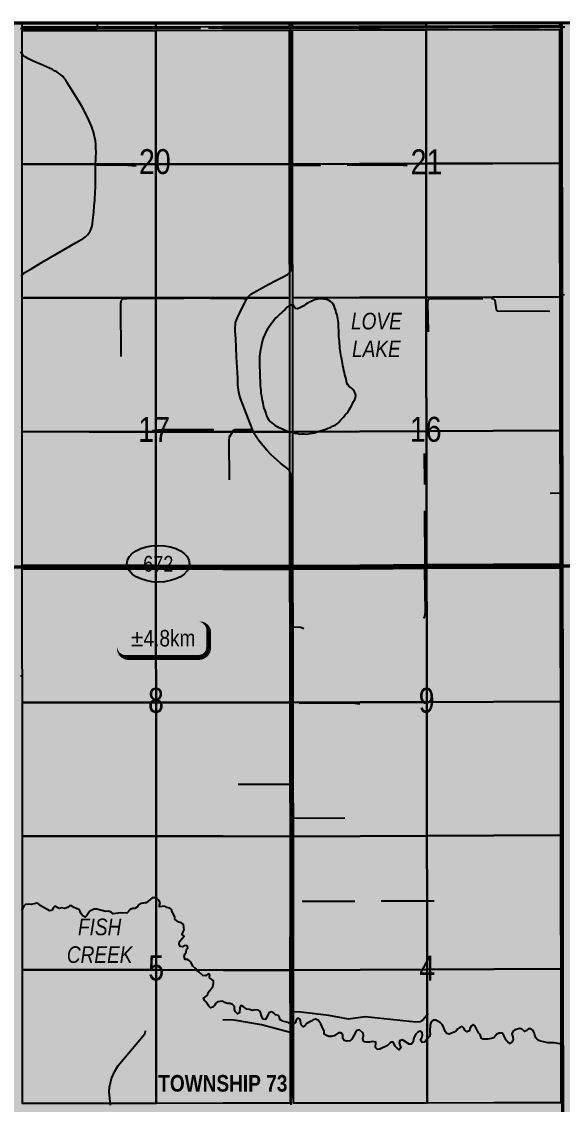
# Model space of a CAD drawing. Extents: x 357394 to 360637, y 6127381 to 6130734.
# Drawn here: x 359785 to 360110, y 6129214 to 6129865 of the extents above; entities that cross this region are included whole.
import ezdxf
from ezdxf.enums import TextEntityAlignment as Align

# ---------------------------------------------------------------- set-up
doc = ezdxf.new("R2010")
doc.units = 0
doc.header["$LTSCALE"] = 5
doc.linetypes.add('DASHED2', pattern=[9.525, 6.35, -3.175])
for name, color, linetype in [('AUX-LABELS', 1, 'Continuous'), ('CG-NOTES', 7, 'Continuous'), ('D-TXT', 6, 'Continuous'), ('Quarters', 8, 'Continuous'), ('RoadSeg', 57, 'DASHED2'), ('ROUTE-MAP-HWY', 2, 'Continuous'), ('S-7', 6, 'Continuous'), ('T-WATER', 160, 'Continuous'), ('T-WATER-H', 133, 'Continuous'), ('T-WATER-T', 170, 'Continuous'), ('Townships', 57, 'Continuous')]:
    doc.layers.add(name, color=color, linetype=linetype)
doc.layers.add('ROUTE-MAP-BACKGROUND-H', color=7, linetype='Continuous', true_color=0xf0ebff)
doc.layers.add('Sections', color=7, linetype='Continuous', true_color=0x13f661)
doc.styles.add('120', font='ARIALN.TTF', dxfattribs={"height": 13})
doc.styles.add('80', font='ARIALN.TTF', dxfattribs={"height": 10})
doc.styles.add('80A', font='ARIALN.TTF', dxfattribs={"height": 10})
doc.styles.add('80L', font='ARIALN.TTF', dxfattribs={"height": 10})
doc.styles.add('BOLD', font='ARIALNB.TTF')

# ---------------------------------------------------------------- blocks, each defined once
blk = doc.blocks.new('hwy_sec')
h = blk.add_hatch(color=255)
edge = h.paths.add_edge_path()
edge.add_ellipse((-0.7, -0.79), major_axis=(18.84, 0), ratio=0.584608, start_angle=0, end_angle=360)
at = {"color": 3}
blk.add_ellipse((-0.7, -0.79), major_axis=(18.84, 0), ratio=0.584608, dxfattribs=at)
at = {"color": 240, "style": '80A'}
blk.add_attdef('SEC', text='', height=9.5, dxfattribs=at).set_placement((-0.7, -0.79), align=Align.MIDDLE_CENTER)
blk = doc.blocks.new('*U455')
h = blk.add_hatch(color=255)
edge = h.paths.add_edge_path()
edge.add_line((-21.5, -11.5), (21.5, -11.5))
edge.add_arc((21.5, -5.5), 6, 270, 360)
edge.add_line((27.5, -5.5), (27.5, 4))
edge.add_arc((21.5, 4), 6, 0, 90)
edge.add_line((21.5, 10), (-21.5, 10))
edge.add_arc((-21.5, 4), 6, 90, 180)
edge.add_line((-27.5, 4), (-27.5, -5.5))
edge.add_arc((-21.5, -5.5), 6, 180, 270)
at = {"color": 1, "flags": 128}
for points in [[(-248.36, 42.87, 0, 7.5, 0), (0, 0, 0, 0, 0)], [(238.87, 42.45, 0, 7.5, 0), (0, 0, 0, 0, 0)]]:
    blk.add_lwpolyline(points, format="xyseb", dxfattribs=at)
blk.add_lwpolyline([(-21.5, -11.5, 3, 3, 0), (21.5, -11.5, 3, 3, 0.414214), (27.5, -5.5, 3, 3, 0), (27.5, 4, 3, 0, 0.414214), (21.5, 10, 0, 0, 0), (-21.5, 10, 0, 0, 0.414214), (-27.5, 4, 0, 0, 0), (-27.5, -5.5, 0, 3, 0.414214)], format="xyseb", close=True, dxfattribs=at)
at = {"color": 1, "style": '80'}
blk.add_attdef('ENTER_TEXT_001', (-26.85, -4.92), '', height=10, dxfattribs=at)
blk = doc.blocks.new('*U472')
h = blk.add_hatch(color=255)
edge = h.paths.add_edge_path()
edge.add_line((-31.5, -20), (31.5, -20))
edge.add_arc((31.5, -14), 6, 270, 360)
edge.add_line((37.5, -14), (37.5, 12.5))
edge.add_arc((31.5, 12.5), 6, 0, 90)
edge.add_line((31.5, 18.5), (-31.5, 18.5))
edge.add_arc((-31.5, 12.5), 6, 90, 180)
edge.add_line((-37.5, 12.5), (-37.5, -14))
edge.add_arc((-31.5, -14), 6, 180, 270)
at = {"color": 1, "flags": 128}
for points in [[(238.87, 42.45, 0, 7.5, 0), (0, 0, 0, 0, 0)], [(-69.86, 0, 0, 7.5, 0), (0, 0, 0, 0, 0)]]:
    blk.add_lwpolyline(points, format="xyseb", dxfattribs=at)
blk.add_lwpolyline([(-31.5, -20, 3, 3, 0), (31.5, -20, 3, 3, 0.414214), (37.5, -14, 3, 3, 0), (37.5, 12.5, 3, 0, 0.414214), (31.5, 18.5, 0, 0, 0), (-31.5, 18.5, 0, 0, 0.414214), (-37.5, 12.5, 0, 0, 0), (-37.5, -14, 0, 3, 0.414214)], format="xyseb", close=True, dxfattribs=at)
at = {"color": 1, "style": '80'}
blk.add_attdef('ENTER_TEXT_001', (-26.85, -4.92), '', height=10, dxfattribs=at)

msp = doc.modelspace()

# ---------------------------------------------------------------- hatches: boundary and pattern name
at = {"layer": 'ROUTE-MAP-BACKGROUND-H'}
h = msp.add_hatch(color=256, dxfattribs=at)
h.dxf.hatch_style = 1
h.paths.add_polyline_path([(360599.435, 6129864.348), (358638.329, 6129864.348), (358637.169, 6128886.055), (360599.435, 6128886.055)])
at = {"layer": 'T-WATER-H', "linetype": 'Continuous'}
h = msp.add_hatch(color=256, dxfattribs=at)
h.dxf.hatch_style = 1
h.paths.add_polyline_path([(359975.952, 6129675.545), (359975.939, 6129676.806), (359975.926, 6129678.067), (359975.909, 6129679.537), (359975.678, 6129681.001), (359975.668, 6129682.471), (359975.655, 6129683.733), (359975.431, 6129684.992), (359975.205, 6129686.248), (359974.976, 6129687.502), (359974.761, 6129688.769), (359974.328, 6129690.025), (359974.101, 6129691.281), (359973.451, 6129692.745), (359973.026, 6129694.009), (359972.384, 6129695.053), (359971.74, 6129696.094), (359970.678, 6129696.921), (359969.618, 6129697.539), (359968.361, 6129697.953), (359967.097, 6129698.149), (359965.834, 6129698.346), (359964.574, 6129698.333), (359963.307, 6129698.088), (359962.049, 6129697.864), (359960.795, 6129697.431), (359959.532, 6129696.989), (359958.282, 6129696.347), (359957.032, 6129695.705), (359955.985, 6129695.06), (359954.731, 6129694.202), (359953.694, 6129693.579), (359952.444, 6129692.938), (359950.972, 6129692.273), (359949.708, 6129692.468), (359949.067, 6129693.512), (359948.632, 6129694.766), (359948.001, 6129695.098), (359946.743, 6129694.321), (359945.991, 6129693.859), (359944.656, 6129693.04), (359943.623, 6129691.982), (359942.577, 6129691.127), (359941.542, 6129690.073), (359940.495, 6129689.218), (359939.045, 6129687.735), (359938.01, 6129686.889), (359937.18, 6129685.83), (359936.351, 6129684.771), (359935.522, 6129683.712), (359934.694, 6129682.662), (359933.869, 6129681.39), (359933.043, 6129680.118), (359932.425, 6129679.059), (359931.81, 6129677.789), (359931.185, 6129676.527), (359930.571, 6129675.255), (359930.167, 6129673.986), (359929.766, 6129672.505), (359929.367, 6129670.814), (359929.173, 6129669.547), (359928.759, 6129667.88), (359928.567, 6129666.61), (359928.381, 6129665.326), (359928.185, 6129663.852), (359928.199, 6129662.381), (359928.214, 6129660.91), (359928.23, 6129659.449), (359928.247, 6129657.975), (359928.253, 6129656.719), (359928.266, 6129655.457), (359928.295, 6129653.766), (359928.312, 6129652.084), (359928.324, 6129650.824), (359928.549, 6129649.355), (359928.565, 6129647.674), (359928.579, 6129646.202), (359928.806, 6129644.528), (359929.031, 6129643.279), (359929.048, 6129641.586), (359929.277, 6129639.909), (359929.503, 6129638.441), (359929.726, 6129637.184), (359930.162, 6129635.718), (359930.39, 6129634.255), (359930.828, 6129632.581), (359931.265, 6129631.12), (359931.91, 6129629.653), (359932.349, 6129627.978), (359932.992, 6129626.725), (359933.635, 6129625.686), (359934.485, 6129624.643), (359935.545, 6129623.815), (359936.604, 6129622.988), (359937.663, 6129622.158), (359938.72, 6129621.54), (359939.777, 6129620.922), (359941.042, 6129620.516), (359942.309, 6129619.901), (359943.577, 6129619.285), (359945.684, 6129618.657), (359946.101, 6129618.522), (359946.946, 6129618.272), (359948.111, 6129617.889), (359949.686, 6129617.461), (359951.158, 6129617.266), (359952.433, 6129617.058), (359953.686, 6129617.067), (359954.939, 6129617.076), (359956.194, 6129616.875), (359957.444, 6129617.095), (359958.717, 6129617.329), (359959.968, 6129617.548), (359961.218, 6129617.768), (359963.42, 6129618.483), (359965.215, 6129619.086), (359966.673, 6129619.518), (359967.944, 6129619.963), (359969.389, 6129620.607), (359970.855, 6129621.044), (359972.114, 6129621.702), (359973.577, 6129622.348), (359974.828, 6129623.203), (359975.866, 6129624.263), (359976.905, 6129625.325), (359977.945, 6129626.39), (359978.773, 6129627.445), (359979.602, 6129628.505), (359980.641, 6129629.568), (359981.677, 6129630.841), (359982.296, 6129631.899), (359982.915, 6129632.956), (359983.535, 6129634.013), (359984.152, 6129635.28), (359984.769, 6129636.548), (359985.386, 6129637.815), (359985.793, 6129639.08), (359985.989, 6129640.343), (359985.766, 6129641.602), (359985.122, 6129642.856), (359984.271, 6129643.898), (359983.205, 6129644.736), (359982.152, 6129645.557), (359981.301, 6129646.598), (359980.66, 6129647.641), (359980.436, 6129648.9), (359980.212, 6129650.16), (359979.779, 6129651.417), (359979.555, 6129652.676), (359979.332, 6129653.934), (359978.898, 6129655.191), (359978.673, 6129656.659), (359978.237, 6129658.126), (359978.012, 6129659.595), (359977.788, 6129660.853), (359977.565, 6129662.112), (359977.339, 6129663.581), (359977.116, 6129664.839), (359976.892, 6129666.098), (359976.669, 6129667.357), (359976.443, 6129668.613), (359976.421, 6129670.079), (359976.204, 6129671.555), (359976.186, 6129673.023), (359975.958, 6129674.278)])

# ---------------------------------------------------------------- linework, layer by layer
at = {"layer": 'Quarters'}
for points in [[(359865.74, 6129863.749), (359865.742, 6129861.713), (359825.613, 6129861.656), (359785.485, 6129861.6), (359785.483, 6129863.69)], [(359865.753, 6129819.495), (359865.77, 6129779.299), (359825.637, 6129779.249), (359785.503, 6129779.198), (359785.495, 6129819.394), (359785.486, 6129859.589), (359825.611, 6129859.641), (359865.737, 6129859.692)], [(359946.007, 6129819.59), (359946.035, 6129779.343), (359905.903, 6129779.321), (359865.77, 6129779.299), (359865.753, 6129819.495), (359865.737, 6129859.692), (359905.857, 6129859.765), (359945.978, 6129859.837)], [(359945.978, 6129863.808), (359945.98, 6129861.844), (359905.861, 6129861.778), (359865.742, 6129861.713), (359865.74, 6129863.749)], [(360028.302, 6129819.82), (360028.322, 6129779.575), (359988.185, 6129779.462), (359948.047, 6129779.348), (359948.012, 6129819.602), (359947.978, 6129859.856), (359988.13, 6129859.961), (360028.282, 6129860.066)], [(360028.276, 6129863.868), (360028.279, 6129862.077), (359988.13, 6129861.971), (359947.981, 6129861.865), (359947.979, 6129863.809)], [(360108.511, 6129863.927), (360108.514, 6129862.309), (360068.396, 6129862.193), (360028.279, 6129862.077), (360028.276, 6129863.868)], [(360108.544, 6129820.098), (360108.57, 6129779.897), (360068.446, 6129779.736), (360028.322, 6129779.575), (360028.302, 6129819.82), (360028.282, 6129860.066), (360068.4, 6129860.183), (360108.518, 6129860.3)], [(359865.788, 6129739.105), (359865.805, 6129698.91), (359825.654, 6129698.87), (359785.503, 6129698.83), (359785.503, 6129739.014), (359785.503, 6129779.198), (359825.637, 6129779.249), (359865.77, 6129779.299)], [(359946.067, 6129739.119), (359946.099, 6129698.895), (359905.952, 6129698.903), (359865.805, 6129698.91), (359865.788, 6129739.105), (359865.77, 6129779.299), (359905.903, 6129779.321), (359946.035, 6129779.343)], [(360028.361, 6129739.378), (360028.4, 6129699.182), (359988.255, 6129699.041), (359948.11, 6129698.899), (359948.079, 6129739.124), (359948.047, 6129779.348), (359988.185, 6129779.462), (360028.322, 6129779.575)], [(360108.62, 6129739.711), (360108.67, 6129699.526), (360068.535, 6129699.354), (360028.4, 6129699.182), (360028.361, 6129739.378), (360028.322, 6129779.575), (360068.446, 6129779.736), (360108.57, 6129779.897)], [(359865.817, 6129658.666), (359865.83, 6129618.421), (359825.662, 6129618.456), (359785.494, 6129618.491), (359785.499, 6129658.661), (359785.503, 6129698.83), (359825.654, 6129698.87), (359865.805, 6129698.91)], [(359946.144, 6129658.63), (359946.188, 6129618.364), (359906.009, 6129618.393), (359865.83, 6129618.421), (359865.817, 6129658.666), (359865.805, 6129698.91), (359905.952, 6129698.903), (359946.099, 6129698.895)], [(360028.449, 6129659.013), (360028.497, 6129618.845), (359988.348, 6129618.605), (359948.199, 6129618.366), (359948.155, 6129658.633), (359948.11, 6129698.899), (359988.255, 6129699.041), (360028.4, 6129699.182)], [(360108.723, 6129659.332), (360108.776, 6129619.138), (360068.637, 6129618.992), (360028.497, 6129618.845), (360028.449, 6129659.013), (360028.4, 6129699.182), (360068.535, 6129699.354), (360108.67, 6129699.526)], [(359865.848, 6129578.219), (359865.867, 6129538.018), (359825.684, 6129538.031), (359785.501, 6129538.045), (359785.498, 6129578.268), (359785.494, 6129618.491), (359825.662, 6129618.456), (359865.83, 6129618.421)], [(359946.225, 6129578.053), (359946.261, 6129537.741), (359906.064, 6129537.879), (359865.867, 6129538.018), (359865.848, 6129578.219), (359865.83, 6129618.421), (359906.009, 6129618.393), (359946.188, 6129618.364)], [(360028.547, 6129578.605), (360028.598, 6129538.366), (359988.435, 6129538.061), (359948.272, 6129537.756), (359948.236, 6129578.061), (359948.199, 6129618.366), (359988.348, 6129618.605), (360028.497, 6129618.845)], [(360108.84, 6129578.925), (360108.904, 6129538.712), (360068.751, 6129538.539), (360028.598, 6129538.366), (360028.547, 6129578.605), (360028.497, 6129618.845), (360068.637, 6129618.992), (360108.776, 6129619.138)], [(359865.913, 6129495.819), (359865.958, 6129455.633), (359825.765, 6129455.664), (359785.571, 6129455.694), (359785.539, 6129495.867), (359785.507, 6129536.04), (359825.687, 6129536.022), (359865.867, 6129536.004)], [(359946.322, 6129495.662), (359946.38, 6129455.594), (359906.169, 6129455.614), (359865.958, 6129455.633), (359865.913, 6129495.819), (359865.867, 6129536.004), (359906.065, 6129535.867), (359946.263, 6129535.73)], [(360028.67, 6129496.153), (360028.739, 6129455.95), (359988.565, 6129455.776), (359948.392, 6129455.602), (359948.333, 6129495.674), (359948.274, 6129535.745), (359988.437, 6129536.05), (360028.6, 6129536.355)], [(360109.004, 6129496.507), (360109.098, 6129456.312), (360068.919, 6129456.131), (360028.739, 6129455.95), (360028.67, 6129496.153), (360028.6, 6129536.355), (360068.754, 6129536.528), (360108.909, 6129536.701)], [(359866.018, 6129415.442), (359866.078, 6129375.25), (359825.858, 6129375.28), (359785.638, 6129375.309), (359785.604, 6129415.502), (359785.571, 6129455.694), (359825.765, 6129455.664), (359865.958, 6129455.633)], [(359946.439, 6129415.392), (359946.497, 6129375.19), (359906.288, 6129375.22), (359866.078, 6129375.25), (359866.018, 6129415.442), (359865.958, 6129455.633), (359906.169, 6129455.614), (359946.38, 6129455.594)], [(360028.797, 6129415.757), (360028.854, 6129375.564), (359988.684, 6129375.382), (359948.514, 6129375.2), (359948.453, 6129415.401), (359948.392, 6129455.602), (359988.565, 6129455.776), (360028.739, 6129455.95)], [(360109.133, 6129416.101), (360109.168, 6129375.889), (360069.011, 6129375.726), (360028.854, 6129375.564), (360028.797, 6129415.757), (360028.739, 6129455.95), (360068.919, 6129456.131), (360109.098, 6129456.312)], [(359866.077, 6129335.066), (359866.076, 6129294.882), (359825.862, 6129294.915), (359785.648, 6129294.948), (359785.643, 6129335.129), (359785.638, 6129375.309), (359825.858, 6129375.28), (359866.078, 6129375.25)], [(359946.496, 6129334.998), (359946.494, 6129294.806), (359906.285, 6129294.844), (359866.076, 6129294.882), (359866.077, 6129335.066), (359866.078, 6129375.25), (359906.288, 6129375.22), (359946.497, 6129375.19)], [(360028.869, 6129335.357), (360028.883, 6129295.15), (359988.696, 6129294.981), (359948.509, 6129294.812), (359948.511, 6129335.006), (359948.514, 6129375.2), (359988.684, 6129375.382), (360028.854, 6129375.564)], [(360109.204, 6129335.682), (360109.24, 6129295.475), (360069.061, 6129295.313), (360028.883, 6129295.15), (360028.869, 6129335.357), (360028.854, 6129375.564), (360069.011, 6129375.726), (360109.168, 6129375.889)], [(359866.077, 6129254.782), (359866.078, 6129214.681), (359825.861, 6129214.651), (359785.644, 6129214.621), (359785.646, 6129254.785), (359785.648, 6129294.948), (359825.862, 6129294.915), (359866.076, 6129294.882)], [(359946.498, 6129254.801), (359946.502, 6129214.796), (359906.29, 6129214.738), (359866.078, 6129214.681), (359866.077, 6129254.782), (359866.076, 6129294.882), (359906.285, 6129294.844), (359946.494, 6129294.806)], [(360028.89, 6129255.02), (360028.898, 6129214.889), (359988.705, 6129214.843), (359948.513, 6129214.797), (359948.511, 6129254.805), (359948.509, 6129294.812), (359988.696, 6129294.981), (360028.883, 6129295.15)], [(360109.262, 6129255.228), (360109.284, 6129214.982), (360069.09, 6129214.935), (360028.898, 6129214.889), (360028.89, 6129255.02), (360028.883, 6129295.15), (360069.061, 6129295.313), (360109.24, 6129295.475)]]:
    msp.add_lwpolyline(points, close=True, dxfattribs=at)
at = {"layer": 'RoadSeg'}
for p, q in [((359830.782, 6129860.71), (359830.707, 6129863.723)), ((359946.958, 6129860.999), (359946.931, 6129863.808)), ((360027.25, 6129861.193), (360027.229, 6129862.22)), ((360109.617, 6129861.585), (360107.873, 6129861.608)), ((360111.776, 6129861.533), (360109.617, 6129861.585)), ((359948.158, 6129735.946), (359947.098, 6129736.075)), ((360111.536, 6129700.678), (360109.803, 6129700.556)), ((360108.253, 6129690.77), (360109.816, 6129690.756)), ((359912.977, 6129619.685), (359923.971, 6129619.817)), ((360027.697, 6129539.041), (360027.373, 6129605.251)), ((360109.937, 6129597.495), (360110.549, 6129597.416)), ((360102.955, 6129581.568), (360109.55, 6129581.78)), ((360109.55, 6129581.78), (360109.958, 6129581.773)), ((359947.207, 6129537.076), (359947.42, 6129538.236)), ((359947.279, 6129535.222), (359947.207, 6129537.076)), ((360027.604, 6129535.737), (360027.659, 6129537.429)), ((360027.659, 6129537.429), (360027.697, 6129539.041)), ((359784.536, 6129471.708), (359785.883, 6129471.863)), ((359915.418, 6129406.5), (359947.619, 6129406.625)), ((359947.616, 6129386.122), (359991.98, 6129386.551)), ((360033.109, 6129336.156), (359947.659, 6129336.106)), ((359947.416, 6129265.435), (359947.413, 6129269.787)), ((359947.42, 6129257.083), (359947.416, 6129265.435))]:
    msp.add_line(p, q, dxfattribs=at)
for points in [[(359830.782, 6129860.71), (359824.829, 6129860.687), (359804.264, 6129860.655), (359790.502, 6129860.662), (359784.401, 6129860.677)], [(359946.958, 6129860.999), (359939.547, 6129860.991), (359929.175, 6129860.931), (359892.6, 6129860.91), (359875.69, 6129860.901), (359862.669, 6129860.834), (359844.674, 6129860.786), (359832.634, 6129860.718), (359830.782, 6129860.71)], [(360027.25, 6129861.193), (360018.385, 6129861.198), (360000.814, 6129861.086), (359982.501, 6129861.054), (359963.737, 6129861.008), (359946.958, 6129860.999)], [(359947.071, 6129778.32), (359947.086, 6129791.874), (359947.051, 6129804.497), (359947.067, 6129818.022), (359947.025, 6129831.65), (359947.075, 6129852.401), (359947.059, 6129858.674), (359946.958, 6129860.999)], [(360107.873, 6129861.608), (360084.599, 6129861.287), (360059.402, 6129861.325), (360041.858, 6129861.239), (360027.25, 6129861.193)], [(359829.578, 6129778.453), (359829.713, 6129783.246), (359829.858, 6129786.475), (359829.842, 6129788.895), (359829.746, 6129791.227), (359829.515, 6129793.267), (359829.166, 6129795.159), (359828.824, 6129796.76), (359828.287, 6129798.686), (359827.804, 6129800.202), (359827.105, 6129802.019), (359826.426, 6129803.838), (359825.645, 6129805.631), (359823.281, 6129810.353), (359821.679, 6129813.238), (359819.728, 6129816.69), (359814.684, 6129824.765), (359812.771, 6129827.962), (359811.921, 6129829.3), (359811.208, 6129830.27), (359810.516, 6129831.199), (359809.658, 6129832.184), (359808.552, 6129833.141), (359807.344, 6129834.054), (359806.246, 6129834.783), (359804.984, 6129835.425), (359803.619, 6129836.084), (359798.228, 6129838.496), (359791.704, 6129841.388), (359788.849, 6129842.744), (359787.253, 6129843.716), (359786.058, 6129844.66), (359785.187, 6129845.75), (359784.668, 6129846.745)], [(359784.969, 6129711.716), (359785.441, 6129712.475), (359786.019, 6129713.177), (359786.479, 6129713.645), (359787.125, 6129714.142), (359788.503, 6129714.993), (359789.903, 6129715.824), (359791.324, 6129716.634), (359797.542, 6129720.254), (359806.503, 6129725.578), (359817.911, 6129732.209), (359822.053, 6129734.596), (359823.528, 6129735.635), (359824.698, 6129736.686), (359825.515, 6129737.713), (359826.277, 6129738.887), (359826.784, 6129739.855), (359827.222, 6129741.047), (359827.495, 6129742.193), (359827.758, 6129743.649), (359828.025, 6129745.642), (359828.533, 6129750.436), (359828.839, 6129754.124), (359829.112, 6129757.525), (359829.409, 6129762.876), (359829.527, 6129765.209), (359829.566, 6129767.196), (359829.593, 6129769.595), (359829.572, 6129772.799), (359829.578, 6129778.453)], [(359853.976, 6129778.138), (359846.659, 6129778.603), (359829.578, 6129778.453)], [(360016.923, 6129778.165), (360012.604, 6129778.727), (359947.071, 6129778.32)], [(359947.098, 6129736.075), (359947.117, 6129743.071), (359947.126, 6129755.987), (359947.1, 6129767.525), (359947.071, 6129778.32)], [(359920.424, 6129698.202), (359921.537, 6129699.773), (359922.867, 6129701.126), (359931.664, 6129705.841), (359937.256, 6129708.904), (359942.726, 6129711.647), (359945.041, 6129712.939), (359946.043, 6129713.844), (359946.8, 6129715.007), (359947.217, 6129716.052), (359947.416, 6129717.25), (359947.447, 6129718.786), (359947.32, 6129722.699), (359947.098, 6129736.075)], [(359845.045, 6129663.718), (359844.718, 6129695.717), (359845.163, 6129697.431), (359845.937, 6129698.256), (359850.827, 6129698.614), (359898.336, 6129698.738), (359917.645, 6129698.657), (359920.424, 6129698.202)], [(359923.971, 6129619.817), (359916.811, 6129638.405), (359916.217, 6129640.423), (359915.813, 6129642.108), (359915.561, 6129643.552), (359915.212, 6129646.664), (359915.042, 6129650.655), (359914.392, 6129663.469), (359913.853, 6129674.515), (359913.616, 6129678.847), (359913.563, 6129681.07), (359913.647, 6129682.581), (359913.813, 6129684.03), (359914.267, 6129685.512), (359914.853, 6129687.066), (359916.349, 6129689.919), (359920.424, 6129698.202)], [(360029.826, 6129678.45), (360029.352, 6129696.34), (360029.793, 6129698.155), (360030.683, 6129698.484), (360067.591, 6129698.568), (360068.9, 6129698.309), (360069.729, 6129697.436), (360070.404, 6129691.956), (360071.033, 6129691.076), (360108.253, 6129690.77)], [(359863.778, 6129619.206), (359868.962, 6129619.772), (359912.977, 6129619.685)], [(359910.142, 6129589.584), (359909.894, 6129612.883), (359910.214, 6129615.395), (359912.977, 6129619.685)], [(359947.42, 6129538.236), (359947.456, 6129541.993), (359947.382, 6129550.883), (359947.387, 6129563.11), (359947.409, 6129578.477), (359947.54, 6129589.688), (359947.429, 6129591.484), (359947.265, 6129592.484), (359946.827, 6129593.767), (359946.182, 6129594.884), (359945.383, 6129595.89), (359944.266, 6129596.887), (359942.638, 6129598.132), (359940.818, 6129599.527), (359938.945, 6129601.03), (359937.094, 6129602.638), (359935.001, 6129604.775), (359932.576, 6129607.41), (359928.224, 6129612.649), (359927.148, 6129614.017), (359926.425, 6129615.105), (359925.595, 6129616.383), (359924.858, 6129617.755), (359923.971, 6129619.817)], [(359947.367, 6129501.041), (359947.387, 6129507.876), (359947.372, 6129516.212), (359947.425, 6129520.687), (359947.316, 6129526.719), (359947.333, 6129530.159), (359947.249, 6129534.443), (359947.279, 6129535.222)], [(360026.848, 6129506.305), (360027.609, 6129507.53), (360027.928, 6129510.041), (360027.604, 6129535.737)], [(359947.441, 6129455.043), (359947.451, 6129457.196), (359947.394, 6129470.533), (359947.423, 6129483.661), (359947.421, 6129493.612), (359947.367, 6129501.041)], [(359954.73, 6129499.989), (359953.102, 6129500.837), (359947.367, 6129501.041)], [(359988.493, 6129454.659), (359983.775, 6129455.208), (359947.441, 6129455.043)], [(359947.619, 6129406.625), (359947.586, 6129416.734), (359947.561, 6129429.887), (359947.474, 6129442.455), (359947.441, 6129455.043)], [(359947.616, 6129386.122), (359947.622, 6129387.569), (359947.633, 6129400.405), (359947.619, 6129406.625)], [(359947.659, 6129336.106), (359947.668, 6129349.01), (359947.679, 6129360.232), (359947.634, 6129373.992), (359947.616, 6129386.122)], [(359947.406, 6129286.278), (359947.594, 6129291.946), (359947.615, 6129305.312), (359947.595, 6129318.783), (359947.659, 6129336.106)], [(359947.413, 6129269.787), (359947.523, 6129279.319), (359947.406, 6129286.278)], [(360029.577, 6129268.522), (360026.208, 6129264.414), (360024.732, 6129263.666), (360022.137, 6129263.483), (359991.724, 6129266.708), (359981.667, 6129265.285), (359969.789, 6129267.605), (359953.022, 6129269.567), (359947.413, 6129269.787)], [(359947.42, 6129257.083), (359929.26, 6129261.902), (359912.963, 6129264.78), (359906.156, 6129264.962)], [(359838.481, 6129213.676), (359837.722, 6129221.754), (359837.935, 6129224.462), (359839.267, 6129229.706), (359840.941, 6129233.66), (359843.22, 6129237.435), (359858.254, 6129255.222), (359859.401, 6129256.86), (359859.557, 6129258.265)], [(359947.22, 6129213.762), (359947.332, 6129220.93), (359947.364, 6129233.131), (359947.38, 6129246.394), (359947.42, 6129257.083)]]:
    msp.add_lwpolyline(points, dxfattribs=at)
at = {"layer": 'ROUTE-MAP-BACKGROUND-H'}
msp.add_lwpolyline([(360599.435, 6129864.348), (359291.941, 6129864.348), (359291.941, 6128886.055), (360599.435, 6128886.055)], close=True, dxfattribs=at)
at = {"layer": 'ROUTE-MAP-HWY', "const_width": 2, "flags": 128}
msp.add_lwpolyline([(360110.744, 6128890.526), (360110.63, 6128972.81), (360110.544, 6129052.196), (360110.542, 6129054.155), (360110.478, 6129113.158), (360110.422, 6129133.841), (360110.341, 6129214.064), (360110.284, 6129386.228), (360110.219, 6129470.393), (360110.014, 6129537.409), (360110.015, 6129537.73), (360109.958, 6129581.773), (360109.937, 6129597.495), (360109.816, 6129690.756), (360109.803, 6129700.556), (360109.617, 6129861.585), (360109.612, 6129863.927)], dxfattribs=at)
at = {"layer": 'ROUTE-MAP-HWY', "const_width": 2}
msp.add_lwpolyline([(358637.942, 6129538.361), (359296.478, 6129537.447), (359458.79, 6129537.353), (359621.803, 6129537.123), (359784.67, 6129537.186), (359947.207, 6129537.076), (360027.659, 6129537.429), (360110.015, 6129537.73), (360110.461, 6129537.726), (360169.498, 6129537.821), (360272.809, 6129537.804), (360302.795, 6129537.872), (360305.228, 6129537.878), (360306.341, 6129537.877), (360324.129, 6129537.846), (360435.37, 6129537.876), (360597.89, 6129538.21)], dxfattribs=at)
at = {"layer": 'Sections'}
for points in [[(359945.978, 6129863.808), (359945.98, 6129861.844), (359905.861, 6129861.778), (359865.742, 6129861.713), (359825.613, 6129861.656), (359785.485, 6129861.6), (359785.483, 6129863.69)], [(359946.099, 6129698.895), (359905.952, 6129698.903), (359865.805, 6129698.91), (359825.654, 6129698.87), (359785.503, 6129698.83), (359785.503, 6129739.014), (359785.503, 6129779.198), (359785.495, 6129819.394), (359785.486, 6129859.589), (359825.611, 6129859.641), (359865.737, 6129859.692), (359905.857, 6129859.765), (359945.978, 6129859.837), (359946.007, 6129819.59), (359946.035, 6129779.343), (359946.067, 6129739.119)], [(360108.67, 6129699.526), (360068.535, 6129699.354), (360028.4, 6129699.182), (359988.255, 6129699.041), (359948.11, 6129698.899), (359948.079, 6129739.124), (359948.047, 6129779.348), (359948.012, 6129819.602), (359947.978, 6129859.856), (359988.13, 6129859.961), (360028.282, 6129860.066), (360068.4, 6129860.183), (360108.518, 6129860.3), (360108.544, 6129820.098), (360108.57, 6129779.897), (360108.62, 6129739.711)], [(360108.511, 6129863.927), (360108.514, 6129862.309), (360068.396, 6129862.193), (360028.279, 6129862.077), (359988.13, 6129861.971), (359947.981, 6129861.865), (359947.979, 6129863.809)], [(359946.099, 6129698.895), (359946.144, 6129658.63), (359946.188, 6129618.364), (359946.225, 6129578.053), (359946.261, 6129537.741), (359906.064, 6129537.879), (359865.867, 6129538.018), (359825.684, 6129538.031), (359785.501, 6129538.045), (359785.498, 6129578.268), (359785.494, 6129618.491), (359785.499, 6129658.661), (359785.503, 6129698.83), (359825.654, 6129698.87), (359865.805, 6129698.91), (359905.952, 6129698.903)], [(360108.67, 6129699.526), (360108.723, 6129659.332), (360108.776, 6129619.138), (360108.84, 6129578.925), (360108.904, 6129538.712), (360068.751, 6129538.539), (360028.598, 6129538.366), (359988.435, 6129538.061), (359948.272, 6129537.756), (359948.236, 6129578.061), (359948.199, 6129618.366), (359948.155, 6129658.633), (359948.11, 6129698.899), (359988.255, 6129699.041), (360028.4, 6129699.182), (360068.535, 6129699.354)], [(359946.497, 6129375.19), (359906.288, 6129375.22), (359866.078, 6129375.25), (359825.858, 6129375.28), (359785.638, 6129375.309), (359785.604, 6129415.502), (359785.571, 6129455.694), (359785.539, 6129495.867), (359785.507, 6129536.04), (359825.687, 6129536.022), (359865.867, 6129536.004), (359906.065, 6129535.867), (359946.263, 6129535.73), (359946.322, 6129495.662), (359946.38, 6129455.594), (359946.439, 6129415.392)], [(360109.168, 6129375.889), (360069.011, 6129375.726), (360028.854, 6129375.564), (359988.684, 6129375.382), (359948.514, 6129375.2), (359948.453, 6129415.401), (359948.392, 6129455.602), (359948.333, 6129495.674), (359948.274, 6129535.745), (359988.437, 6129536.05), (360028.6, 6129536.355), (360068.754, 6129536.528), (360108.909, 6129536.701), (360109.004, 6129496.507), (360109.098, 6129456.312), (360109.133, 6129416.101)], [(359946.497, 6129375.19), (359946.496, 6129334.998), (359946.494, 6129294.806), (359946.498, 6129254.801), (359946.502, 6129214.796), (359906.29, 6129214.738), (359866.078, 6129214.681), (359825.861, 6129214.651), (359785.644, 6129214.621), (359785.646, 6129254.785), (359785.648, 6129294.948), (359785.643, 6129335.129), (359785.638, 6129375.309), (359825.858, 6129375.28), (359866.078, 6129375.25), (359906.288, 6129375.22)], [(360109.168, 6129375.889), (360109.204, 6129335.682), (360109.24, 6129295.475), (360109.262, 6129255.228), (360109.284, 6129214.982), (360069.09, 6129214.935), (360028.898, 6129214.889), (359988.705, 6129214.843), (359948.513, 6129214.797), (359948.511, 6129254.805), (359948.509, 6129294.812), (359948.511, 6129335.006), (359948.514, 6129375.2), (359988.684, 6129375.382), (360028.854, 6129375.564), (360069.011, 6129375.726)]]:
    msp.add_lwpolyline(points, close=True, dxfattribs=at)
at = {"layer": 'T-WATER', "linetype": 'Continuous'}
for p, q in [((359946.101, 6129618.522), (359946.946, 6129618.272)), ((359946.946, 6129618.272), (359948.111, 6129617.889))]:
    msp.add_line(p, q, dxfattribs=at)
for points in [[(359963.42, 6129618.483), (359965.215, 6129619.086), (359966.673, 6129619.518), (359967.944, 6129619.963), (359969.389, 6129620.607), (359970.855, 6129621.044), (359972.114, 6129621.702), (359973.577, 6129622.348), (359974.828, 6129623.203), (359975.866, 6129624.263), (359976.905, 6129625.325), (359977.945, 6129626.39), (359978.773, 6129627.445), (359979.602, 6129628.505), (359980.641, 6129629.568), (359981.677, 6129630.841), (359982.296, 6129631.899), (359982.915, 6129632.956), (359983.535, 6129634.013), (359984.152, 6129635.28), (359984.769, 6129636.548), (359985.386, 6129637.815), (359985.793, 6129639.08), (359985.989, 6129640.343), (359985.766, 6129641.602), (359985.122, 6129642.856), (359984.271, 6129643.898), (359983.205, 6129644.736), (359982.152, 6129645.557), (359981.301, 6129646.598), (359980.66, 6129647.641), (359980.436, 6129648.9), (359980.212, 6129650.16), (359979.779, 6129651.417), (359979.555, 6129652.676), (359979.332, 6129653.934), (359978.898, 6129655.191), (359978.673, 6129656.659), (359978.237, 6129658.126), (359978.012, 6129659.595), (359977.788, 6129660.853), (359977.565, 6129662.112), (359977.339, 6129663.581), (359977.116, 6129664.839), (359976.892, 6129666.098), (359976.669, 6129667.357), (359976.443, 6129668.613), (359976.421, 6129670.079), (359976.204, 6129671.555), (359976.186, 6129673.023), (359975.958, 6129674.278), (359975.952, 6129675.545), (359975.939, 6129676.806), (359975.926, 6129678.067), (359975.909, 6129679.537), (359975.678, 6129681.001), (359975.668, 6129682.471), (359975.655, 6129683.733), (359975.431, 6129684.992), (359975.205, 6129686.248), (359974.976, 6129687.502), (359974.761, 6129688.769), (359974.328, 6129690.025), (359974.101, 6129691.281), (359973.451, 6129692.745), (359973.026, 6129694.009), (359972.384, 6129695.053), (359971.74, 6129696.094), (359970.678, 6129696.921), (359969.618, 6129697.539), (359968.361, 6129697.953), (359967.097, 6129698.149), (359965.834, 6129698.346), (359964.574, 6129698.333), (359963.307, 6129698.088), (359962.049, 6129697.864), (359960.795, 6129697.431), (359959.532, 6129696.989), (359958.282, 6129696.347), (359957.032, 6129695.705), (359955.985, 6129695.06), (359954.731, 6129694.202), (359953.694, 6129693.579), (359952.444, 6129692.938), (359950.972, 6129692.273), (359949.708, 6129692.468), (359949.067, 6129693.512), (359948.632, 6129694.766), (359948.001, 6129695.098)], [(359945.991, 6129693.859), (359944.656, 6129693.04), (359943.623, 6129691.982), (359942.577, 6129691.127), (359941.542, 6129690.073), (359940.495, 6129689.218), (359939.045, 6129687.735), (359938.01, 6129686.889), (359937.18, 6129685.83), (359936.351, 6129684.771), (359935.522, 6129683.712), (359934.694, 6129682.662), (359933.869, 6129681.39), (359933.043, 6129680.118), (359932.425, 6129679.059), (359931.81, 6129677.789), (359931.185, 6129676.527), (359930.571, 6129675.255), (359930.167, 6129673.986), (359929.766, 6129672.505), (359929.367, 6129670.814), (359929.173, 6129669.547), (359928.759, 6129667.88), (359928.567, 6129666.61), (359928.381, 6129665.326), (359928.185, 6129663.852), (359928.199, 6129662.381), (359928.214, 6129660.91), (359928.23, 6129659.449), (359928.247, 6129657.975), (359928.253, 6129656.719), (359928.266, 6129655.457), (359928.295, 6129653.766), (359928.312, 6129652.084), (359928.324, 6129650.824), (359928.549, 6129649.355), (359928.565, 6129647.674), (359928.579, 6129646.202), (359928.806, 6129644.528), (359929.031, 6129643.279), (359929.048, 6129641.586), (359929.277, 6129639.909), (359929.503, 6129638.441), (359929.726, 6129637.184), (359930.162, 6129635.718), (359930.39, 6129634.255), (359930.828, 6129632.581), (359931.265, 6129631.12), (359931.91, 6129629.653), (359932.349, 6129627.978), (359932.992, 6129626.725), (359933.635, 6129625.686), (359934.485, 6129624.643), (359935.545, 6129623.815), (359936.604, 6129622.988), (359937.663, 6129622.158), (359938.72, 6129621.54), (359939.777, 6129620.922), (359941.042, 6129620.516), (359942.309, 6129619.901), (359943.577, 6129619.285), (359945.684, 6129618.657), (359946.101, 6129618.522)], [(359948.001, 6129695.098), (359946.743, 6129694.321), (359945.991, 6129693.859)], [(359948.111, 6129617.889), (359949.686, 6129617.461), (359951.158, 6129617.266), (359952.433, 6129617.058), (359953.686, 6129617.067), (359954.939, 6129617.076), (359956.194, 6129616.875), (359957.444, 6129617.095), (359958.717, 6129617.329), (359959.968, 6129617.548), (359961.218, 6129617.768), (359963.42, 6129618.483)], [(359868.527, 6129335.326), (359867.787, 6129336.603), (359866.654, 6129337.666), (359865.962, 6129337.9), (359865.037, 6129338.214), (359863.54, 6129338.166), (359860.032, 6129335.145), (359859.29, 6129335.139), (359858.445, 6129335.111), (359856.964, 6129334.775), (359855.689, 6129334.035), (359854.827, 6129332.802), (359853.258, 6129331.852), (359851.76, 6129331.804), (359850.381, 6129331.16), (359848.351, 6129328.993), (359844.646, 6129329.164), (359840.083, 6129328.534), (359838.946, 6129329.697), (359837.231, 6129330.143), (359835.536, 6129329.989), (359830.394, 6129331.424), (359828.785, 6129331.36), (359827.303, 6129330.813), (359826.035, 6129329.976), (359825.072, 6129328.846), (359824.409, 6129327.524), (359823.341, 6129326.693), (359822.018, 6129327.45), (359820.881, 6129328.613), (359820.337, 6129329.995), (359819.5, 6129331.167), (359816.554, 6129332.373), (359815.322, 6129333.433), (359813.826, 6129333.386), (359812.657, 6129332.449), (359811.076, 6129331.899), (359809.367, 6129332.243), (359807.771, 6129331.883), (359805.127, 6129333.295), (359804.161, 6129332.263), (359803.41, 6129330.838), (359801.82, 6129330.485), (359796.651, 6129333.436), (359795.519, 6129334.398), (359794.197, 6129335.056), (359790.82, 6129334.146), (359789.011, 6129334.385), (359787.518, 6129334.137), (359786.449, 6129333.202), (359785.517, 6129331.463), (359785.026, 6129330.549)], [(359939.49, 6129267.583), (359937.78, 6129267.929), (359936.746, 6129268.997), (359935.323, 6129269.751), (359933.741, 6129269.201), (359932.53, 6129266.463), (359931.773, 6129265.139), (359930.269, 6129265.291), (359929.624, 6129266.768), (359928.626, 6129269.836), (359927.099, 6129270.687), (359925.291, 6129270.925), (359923.803, 6129270.578), (359922.086, 6129271.123), (359920.577, 6129271.272), (359919.253, 6129272.03), (359918.226, 6129273.095), (359917.015, 6129273.456), (359916.258, 6129272.132), (359916.152, 6129269.032), (359914.868, 6129268.591), (359913.725, 6129269.726), (359913.181, 6129271.107), (359913.116, 6129273.003), (359911.979, 6129274.068), (359910.463, 6129274.72), (359908.863, 6129274.769), (359907.347, 6129275.32), (359906.116, 6129276.169), (359902.932, 6129275.768), (359901.863, 6129274.835), (359901.098, 6129273.61), (359900.032, 6129272.577), (359898.648, 6129272.133), (359897.617, 6129273.099), (359896.044, 6129275.549), (359895.013, 6129276.515), (359894.568, 6129277.9), (359896.906, 6129279.772), (359897.252, 6129281.281), (359898.117, 6129282.405), (359899.19, 6129283.444), (359900.042, 6129284.87), (359900.58, 6129286.694), (359900.423, 6129288.288), (359899.392, 6129289.254), (359898.165, 6129290.115), (359898.22, 6129291.92), (359897.199, 6129292.587), (359896.023, 6129291.647), (359895.53, 6129291.432), (359894.03, 6129291.584), (359891.959, 6129293.614), (359890.535, 6129294.368), (359890.252, 6129294.928), (359889.891, 6129295.638), (359888.145, 6129297.081), (359887.069, 6129299.444), (359886.344, 6129300.22), (359885.017, 6129301.077), (359883.413, 6129301.225), (359882.958, 6129302.909), (359883.218, 6129304.428), (359884.078, 6129305.655), (359884.229, 6129307.158), (359885.002, 6129307.983), (359884.96, 6129309.28), (359884.754, 6129309.474), (359883.154, 6129309.525), (359881.875, 6129308.884), (359880.374, 6129308.935), (359879.926, 6129310.42), (359879.989, 6129311.922), (359882.771, 6129315.21), (359881.653, 6129316.072), (359882.007, 6129317.482), (359882.965, 6129318.913), (359882.452, 6129322.191), (359881.222, 6129323.248), (359879.707, 6129323.698), (359878.369, 6129324.331), (359877.246, 6129325.403), (359877.204, 6129326.907), (359875.707, 6129329.761), (359875.268, 6129331.149), (359874.234, 6129332.116), (359872.425, 6129332.458), (359871.289, 6129333.316), (359868.102, 6129332.808), (359868.068, 6129333.909), (359868.527, 6129335.326)], [(360040.784, 6129256.636), (360039.745, 6129257.902), (360038.756, 6129260.779), (360038.017, 6129262.055), (360036.879, 6129263.118), (360034.233, 6129264.633), (360032.633, 6129264.682), (360031.467, 6129263.646), (360030.821, 6129261.926), (360030.648, 6129258.119), (360030.804, 6129256.324), (360030.443, 6129254.797), (360028.79, 6129253.041), (360027.35, 6129251.505), (360025.856, 6129251.357), (360024.916, 6129252.627), (360025.671, 6129254.051), (360026.215, 6129255.769), (360025.879, 6129257.266), (360024.457, 6129258.021), (360023.17, 6129257.271), (360022.203, 6129256.239), (360021.349, 6129254.812), (360020.801, 6129253.194), (360020.549, 6129251.686), (360019.592, 6129250.355), (360019.093, 6129250.339), (360018.098, 6129250.206), (360014.219, 6129252.781), (360012.628, 6129252.53), (360012.077, 6129251.012), (360013.07, 6129248.044), (360012.217, 6129246.923), (360010.991, 6129247.784), (360009.958, 6129248.851), (360008.478, 6129251.404), (360007.075, 6129251.559), (360006.211, 6129250.431), (360005.044, 6129249.393), (360000.409, 6129247.347), (359999.021, 6129247.002), (359997.979, 6129248.369), (359998.178, 6129251.576), (359996.364, 6129251.808), (359994.374, 6129251.544), (359992.274, 6129251.576), (359990.765, 6129251.928), (359990.303, 6129253.613), (359990.646, 6129255.424), (359990.498, 6129256.919), (359988.335, 6129258.949), (359986.75, 6129258.498), (359985.792, 6129257.268), (359983.721, 6129253.298), (359982.647, 6129252.268), (359980.554, 6129252.101), (359979.14, 6129252.555), (359978.303, 6129253.728), (359978.239, 6129255.726), (359977.199, 6129256.992), (359975.699, 6129257.044), (359973.055, 6129255.358), (359971.266, 6129254.896), (359969.768, 6129254.848), (359968.351, 6129255.402), (359967.125, 6129256.262), (359966.957, 6129258.056), (359965.56, 6129261.111), (359965.115, 6129262.497), (359963.357, 6129264.74), (359961.838, 6129265.391), (359960.354, 6129264.943), (359959.283, 6129264.012), (359956.637, 6129262.631), (359955.571, 6129261.597), (359954.399, 6129260.759), (359953.262, 6129261.922), (359952.658, 6129265.203), (359951.238, 6129265.857), (359950.175, 6129264.724), (359949.72, 6129263.31), (359948.492, 6129262.373), (359948.414, 6129262.313), (359948.354, 6129262.268), (359946.459, 6129262.749), (359946.403, 6129262.775), (359945.122, 6129263.362), (359941.899, 6129264.16), (359940.578, 6129264.819), (359940.131, 6129266.305), (359939.49, 6129267.583)], [(360111.032, 6129249.98), (360108.656, 6129250.41), (360105.404, 6129250.998), (360101.601, 6129251.176), (360096.586, 6129252.235), (360095.266, 6129252.892), (360094.327, 6129254.161), (360093.677, 6129255.739), (360093.33, 6129257.227), (360092.537, 6129258.601), (360091.357, 6129259.562), (360089.86, 6129259.514), (360088.794, 6129258.48), (360087.412, 6129257.936), (360086.279, 6129258.999), (360084.76, 6129259.65), (360081.688, 6129258.852), (360080.422, 6129257.812), (360079.958, 6129256.396), (360080.423, 6129254.614), (360080.574, 6129253.02), (360080.009, 6129251.594), (360078.636, 6129250.749), (360077.41, 6129251.61), (360076.377, 6129252.677), (360074.991, 6129255.431), (360074.155, 6129256.604), (360073.849, 6129256.794), (360072.257, 6129256.844), (360070.875, 6129256.301), (360068.945, 6129254.141), (360067.363, 6129253.591), (360065.374, 6129253.328), (360062.575, 6129253.336), (360061.663, 6129253.702), (360061.131, 6129254.79), (360060.891, 6129256.085), (360059.859, 6129257.151), (360057.824, 6129261.179), (360056.599, 6129262.046), (360055.522, 6129261.208), (360054.671, 6129259.682), (360054.316, 6129258.272), (360053.034, 6129257.731), (360051.808, 6129258.591), (360051.068, 6129259.867), (360049.938, 6129260.83), (360048.656, 6129260.289), (360047.384, 6129259.449), (360046.42, 6129258.319), (360045.154, 6129257.484), (360042.194, 6129256.281), (360040.784, 6129256.636)]]:
    msp.add_lwpolyline(points, dxfattribs=at)
at = {"layer": 'Townships'}
msp.add_lwpolyline([(359620.646, 6129863.569), (360596.114, 6129864.284), (360596.117, 6129862.792), (360596.122, 6129860.781), (360596.312, 6129780.385), (360596.518, 6129699.986), (360596.704, 6129619.59), (360596.878, 6129539.193), (360596.883, 6129537.182), (360597.082, 6129456.786), (360597.293, 6129376.28), (360597.496, 6129295.964), (360597.702, 6129215.561), (360597.707, 6129213.55)], dxfattribs=at)

# ---------------------------------------------------------------- block references
at = {"layer": 'AUX-LABELS', "xscale": 0.9995097299999991, "yscale": 0.9995097299999991, "zscale": 0.9995097299999991}
msp.add_blockref('hwy_sec', (359867.998, 6129539.833), dxfattribs=at).add_auto_attribs({'SEC': '672'})
at = {"layer": 'CG-NOTES'}
ref = msp.add_blockref('*U455', (359870.1, 6129494.26), dxfattribs=dict(at, xscale=0.99973285, yscale=0.99973285, zscale=0.99973285))
ref.add_attrib('ENTER_TEXT_001', '%%P4.8km', (359850.774, 6129489.326), dxfattribs={"layer": '0', "color": 1, "height": 9.9973, "style": '80'})
ref = msp.add_blockref('*U472', (360153.372, 6129297.895), dxfattribs=dict(at, xscale=0.99973285, yscale=0.99973285, zscale=0.99973285, rotation=90))
ref.add_attrib('ENTER_TEXT_001', '%%P16.0km', (360149.955, 6129275.384), dxfattribs={"layer": '0', "color": 1, "height": 9.9973, "rotation": 90, "style": '80'})
ref.add_attrib('ENTER_TEXT_002', 'To HWY. 43', (360166.658, 6129266.839), dxfattribs={"layer": '0', "color": 1, "height": 9.9973, "rotation": 90, "style": '80'})

# ---------------------------------------------------------------- texts
at = {"layer": 'D-TXT', "style": 'BOLD'}
msp.add_text('TOWNSHIP 73', height=9.99777, rotation=359.993809, dxfattribs=at).set_placement((359906.093, 6129221.746), align=Align.CENTER)
at = {"layer": 'S-7', "style": '120'}
for s, height, p in [('20', 14.9967, (359855.711, 6129773.302)), ('21', 14.9967, (360019.041, 6129773.197)), ('17', 14.9967, (359855.259, 6129612.346)), ('16', 14.9967, (360018.5, 6129612.377)), ('8', 14.997, (359861.118, 6129449.494)), ('9', 14.997, (360023.88, 6129449.52)), ('5', 14.997, (359861.26, 6129288.643)), ('4', 14.997, (360024.164, 6129288.537))]:
    msp.add_text(s, height=height, dxfattribs=at).set_placement(p)
at = {"layer": 'T-WATER-T', "char_height": 9.9951, "attachment_point": 1, "style": '80L'}
for s, width, insert in [('\\pi0.24903;{\\fArial Narrow|b0|i1|c0|p34;LOVE \\P\\pi0.88651;LAKE}', 31.17879, (359982.921, 6129689.912)), ('\\pi7.2569;{\\fArial Narrow|b0|i1|c0|p34;FISH \\P\\pi0.57871;CREEK}', 40.40828, (359811.758, 6129325.766))]:
    msp.add_mtext_dynamic_manual_height_columns(s, width=width, gutter_width=50.002, heights=[0], dxfattribs=dict(at, insert=insert))

doc.saveas('drawing.dxf')
